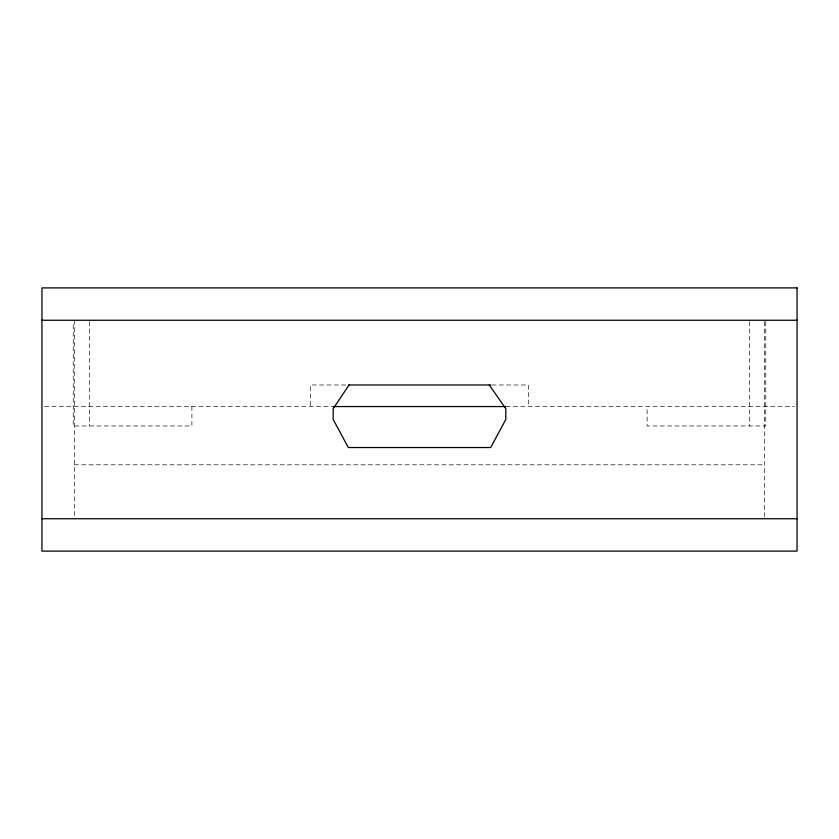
<?xml version="1.0" encoding="UTF-8"?>
<svg xmlns="http://www.w3.org/2000/svg" width="839" height="839" viewBox="0 0 839 839"><rect width="100%" height="100%" fill="white"/><g stroke="black" fill="none" stroke-linecap="round" stroke-linejoin="round"><path stroke-width="0.63" stroke-dasharray="4.2 3.15" d="M345.783 384.986L310.545 384.986L310.545 406.558M491.916 384.986L528.455 384.986L528.455 406.558M44.54 406.558L332.978 406.558M506.022 406.558L794.46 406.558M74.314 464.806L764.686 464.806M765.766 321.568L765.766 425.971L647.11 425.971L647.11 406.558M764.686 321.568L764.686 518.743M749.584 321.568L749.584 425.971M191.89 406.558L191.89 425.971L73.234 425.971L73.234 321.568M89.416 321.568L89.416 425.971M74.314 320.257L74.314 518.743"/><path stroke-width="1.26" d="M349.055 384.986L333.198 408.687L333.198 419.479L348.3 447.523L490.7 447.523L505.802 419.479L505.802 408.687L489.294 384.986M41.95 320.257L797.05 320.257M348.384 384.986L490.616 384.986M333.167 406.558L505.833 406.558M41.95 518.743L797.05 518.743M797.05 287.892L41.95 287.892L41.95 551.108L797.05 551.108L797.05 287.892"/></g></svg>
